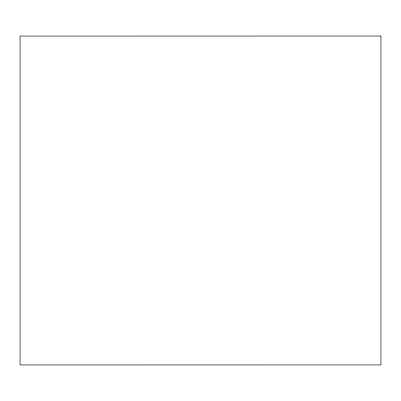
<?xml version="1.0" encoding="UTF-8"?>
<svg xmlns="http://www.w3.org/2000/svg" width="401" height="401" viewBox="0 0 401 401"><rect width="100%" height="100%" fill="white"/><g stroke="black" fill="none" stroke-linecap="round" stroke-linejoin="round"><path stroke-width="0.6" d="M380.945 36.05L20.05 36.06L20.055 364.95L380.95 364.94L380.945 36.05"/></g></svg>
